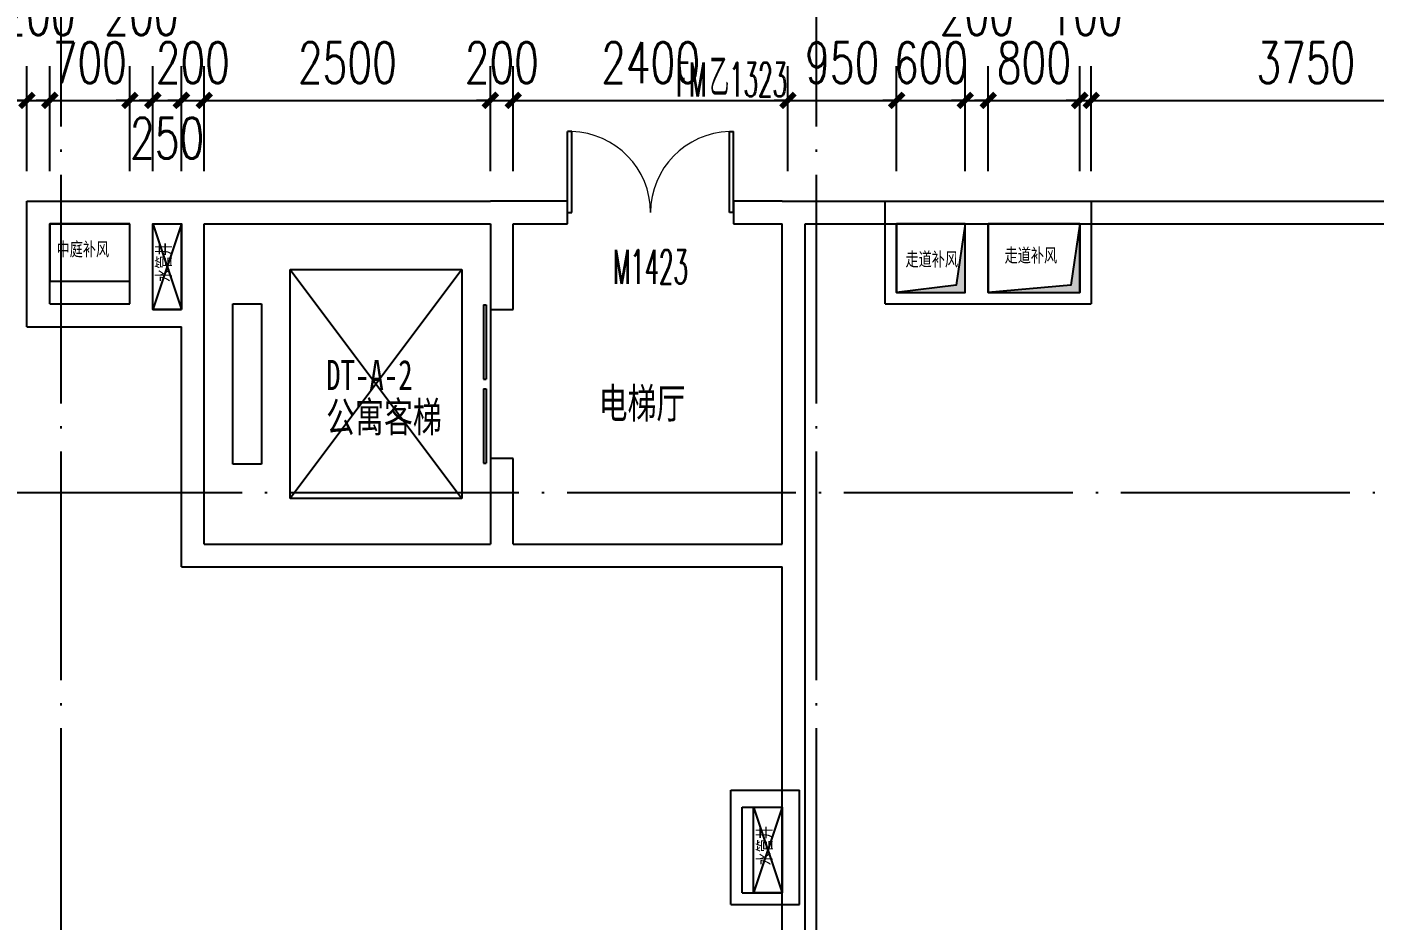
# Model space of a CAD drawing. Header units: millimetres. Extents: x 11476074 to 24729458, y -1239991 to 2813188.
# Drawn here: x 12584297 to 12596069, y 365376 to 373185 of the extents above; entities that cross this region are included whole.
import ezdxf

# ---------------------------------------------------------------- set-up
doc = ezdxf.new("R2010")
doc.units = ezdxf.units.MM
doc.header["$LTSCALE"] = 1000
doc.linetypes.add('DOTE', pattern=[2.42, 2, -0.2, 0.02, -0.2])
for name, color, linetype in [('A-ANNO-TEXT', 7, 'Continuous'), ('A-AXIS', 18, 'DOTE'), ('A-DOOR', 2, 'Continuous'), ('A-FLOR-EVTR', 2, 'Continuous'), ('A-WALL', 5, 'Continuous'), ('A-WIND-IDEN', 211, 'Continuous'), ('DOOR_FIRE_TEXT', 7, 'Continuous'), ('GZDI-J建筑-楼板开洞', 251, 'Continuous'), ('GZDI1228', 20, 'Continuous'), ('PUB_DIM', 3, 'Continuous'), ('排水沟', 133, 'Continuous')]:
    doc.layers.add(name, color=color, linetype=linetype)
doc.styles.add('_TCH_DIM_T3', font='SIMPLEX', dxfattribs={"width": 0.705882, "bigfont": 'GBCBIG'})
doc.styles.add('_TCH_WINDOW', font='SIMPLEX', dxfattribs={"width": 0.7, "bigfont": 'GBCBIG'})
doc.styles.add('CCD_DIM', font='ARCHS.SHX', dxfattribs={"width": 0.7})
doc.styles.add('TITXV', font='', dxfattribs={"width": 0.7})
doc.styles.get('TITXV').set_extended_font_data('SimSun')
doc.dimstyles.new('_TCH_ARCH&&120', dxfattribs={"dimtxt": 357, "dimasz": 120, "dimexe": 300, "dimexo": 360, "dimgap": 151.5, "dimtad": 1, "dimdec": 0, "dimzin": 0, "dimdsep": 46, "dimtxsty": '_TCH_DIM_T3', "dimblk": 'ARCHTICK', "dimcen": 0.09, "dimclrt": 7, "dimazin": 2, "dimtfac": 1, "dimtdec": 0, "dimtix": 1, "dimtmove": 2, "dimatfit": 3, "dimfxl": 0, "dimtolj": 1, "dimtzin": 0, "dimarcsym": 0})

# ---------------------------------------------------------------- blocks, each defined once
blk = doc.blocks.new('4fgjg')
at = {"layer": 'GZDI-J建筑-楼板开洞'}
h = blk.add_hatch(color=256, dxfattribs=at)
h.dxf.hatch_style = 1
h.paths.add_polyline_path([(32100, -31550), (32700, -31550), (32700, -30950), (32621, -31485)])
h = blk.add_hatch(color=256, dxfattribs=at)
h.dxf.hatch_style = 1
h.paths.add_polyline_path([(32900, -31550), (33700, -31550), (33700, -30950), (33621, -31485)])
at = {"layer": 'A-WALL'}
for p, q in [((32000, -31650), (32000, -30750)), ((32000, -30750), (32700, -30750)), ((32700, -30750), (33800, -30750)), ((33800, -30750), (33800, -31650)), ((32100, -31550), (32100, -30950)), ((32100, -30950), (32700, -30950)), ((32700, -31550), (32700, -30950)), ((32900, -31550), (32900, -30950)), ((32900, -30950), (33700, -30950)), ((33700, -30950), (33700, -31550)), ((32000, -31650), (32700, -31650)), ((32100, -31550), (32700, -31550)), ((32700, -31650), (33800, -31650)), ((32900, -31550), (33700, -31550)), ((30650, -35900), (31250, -35900)), ((30650, -36900), (30650, -35900)), ((31250, -36900), (31250, -35900)), ((30750, -36050), (31100, -36050)), ((30750, -36800), (30750, -36050)), ((31100, -36800), (31100, -36050)), ((30750, -36800), (31100, -36800)), ((30650, -36900), (31250, -36900))]:
    blk.add_line(p, q, dxfattribs=at)
at = {"layer": 'GZDI-J建筑-楼板开洞'}
for p, q in [((25600, -30950), (25850, -31700)), ((25850, -30950), (25600, -31700)), ((30850, -36050), (31100, -36800)), ((31100, -36050), (30850, -36800))]:
    blk.add_line(p, q, dxfattribs=at)
for points in [[(25850, -31700), (25600, -31700), (25600, -30950), (25850, -30950)], [(31100, -36800), (30850, -36800), (30850, -36050), (31100, -36050)]]:
    blk.add_lwpolyline(points, close=True, dxfattribs=at)
at = {"layer": 'GZDI-J建筑-楼板开洞', "color": 30}
for points in [[(32700, -31550), (32700, -30950), (32100, -30950), (32100, -31550)], [(32100, -31550), (32700, -31550), (32700, -30950), (32621, -31485)], [(33700, -31550), (33700, -30950), (32900, -30950), (32900, -31550)], [(32900, -31550), (33700, -31550), (33700, -30950), (33621, -31485)]]:
    blk.add_lwpolyline(points, close=True, dxfattribs=at)
at = {"layer": 'GZDI1228', "char_height": 120, "attachment_point": 1, "rotation": 90, "style": 'CCD_DIM'}
for insert in [(25635, -31457), (30885, -36558)]:
    blk.add_mtext_dynamic_manual_height_columns('{\\fSimSun|b0|i0|c134|p2;水管井}', width=378.78, gutter_width=1500, heights=[0], dxfattribs=dict(at, insert=insert))
at = {"layer": 'GZDI1228', "char_height": 120, "attachment_point": 1, "style": 'CCD_DIM'}
for insert in [(32178, -31199), (33044, -31165)]:
    blk.add_mtext_dynamic_manual_height_columns('{\\fSimSun|b0|i0|c134|p2;走道补风}', width=569.93, gutter_width=1500, heights=[0], dxfattribs=dict(at, insert=insert))
blk = doc.blocks.new('qlzw')
at = {"layer": 'A-AXIS'}
for p, q in [((12451166.8, 979989.8, 0), (12451166.8, 1082989.8)), ((12457766.8, 979989.8, 0), (12457766.8, 1082989.8)), ((12416866.8, 1000989.8), (12486866.8, 1000989.8))]:
    blk.add_line(p, q, dxfattribs=at)
blk = doc.blocks.new('_ArchTick')
at = {"color": 0, "linetype": 'ByBlock', "const_width": 0.4}
blk.add_lwpolyline([(-0.5, -0.5), (0.5, 0.5)], dxfattribs=at)
blk = doc.blocks.new('*D5018')
at = {"layer": 'Defpoints', "color": 0, "transparency": 16777216}
for p in [(12584297, 372543), (12582847, 371563), (12584297, 371563)]:
    blk.add_point(p, dxfattribs=at)
at = {"layer": 'PUB_DIM', "color": 0, "lineweight": -2, "transparency": 16777216}
for p, q in [((12582847, 371923), (12582847, 372843)), ((12584297, 371923), (12584297, 372843)), ((12582847, 372543), (12584297, 372543))]:
    blk.add_line(p, q, dxfattribs=at)
at = {"layer": 'PUB_DIM', "color": 0, "lineweight": -2, "transparency": 16777216, "xscale": 120, "yscale": 120, "zscale": 120, "rotation": 180}
blk.add_blockref('_ArchTick', (12582847, 372543), dxfattribs=at)
at = {"layer": 'PUB_DIM', "color": 0, "lineweight": -2, "transparency": 16777216, "xscale": 120, "yscale": 120, "zscale": 120}
blk.add_blockref('_ArchTick', (12584297, 372543), dxfattribs=at)
at = {"layer": 'PUB_DIM', "color": 7, "transparency": 16777216, "insert": (12583572, 372873), "char_height": 357, "attachment_point": 5, "style": '_TCH_DIM_T3'}
blk.add_mtext('\\A1;1450', dxfattribs=at)
blk = doc.blocks.new('*D5019')
at = {"layer": 'Defpoints', "color": 0, "transparency": 16777216}
for p in [(12584497, 372543), (12584297, 371563), (12584497, 371563)]:
    blk.add_point(p, dxfattribs=at)
at = {"layer": 'PUB_DIM', "color": 0, "lineweight": -2, "transparency": 16777216}
for p, q in [((12584297, 371923), (12584297, 372843)), ((12584497, 371923), (12584497, 372843)), ((12584297, 372543), (12584177, 372543)), ((12584297, 372543), (12584497, 372543)), ((12584497, 372543), (12584617, 372543))]:
    blk.add_line(p, q, dxfattribs=at)
at = {"layer": 'PUB_DIM', "color": 0, "lineweight": -2, "transparency": 16777216, "xscale": 120, "yscale": 120, "zscale": 120}
blk.add_blockref('_ArchTick', (12584297, 372543), dxfattribs=at)
at = {"layer": 'PUB_DIM', "color": 0, "lineweight": -2, "transparency": 16777216, "xscale": 120, "yscale": 120, "zscale": 120, "rotation": 180}
blk.add_blockref('_ArchTick', (12584497, 372543), dxfattribs=at)
at = {"layer": 'PUB_DIM', "color": 7, "transparency": 16777216, "insert": (12584397, 373293), "char_height": 357, "attachment_point": 5, "style": '_TCH_DIM_T3'}
blk.add_mtext('\\A1;200', dxfattribs=at)
blk = doc.blocks.new('*D5020')
at = {"layer": 'Defpoints', "color": 0, "transparency": 16777216}
for p in [(12585197, 372543), (12584497, 371563), (12585197, 371563)]:
    blk.add_point(p, dxfattribs=at)
at = {"layer": 'PUB_DIM', "color": 0, "lineweight": -2, "transparency": 16777216}
for p, q in [((12584497, 371923), (12584497, 372843)), ((12585197, 371923), (12585197, 372843)), ((12584497, 372543), (12584377, 372543)), ((12584497, 372543), (12585197, 372543)), ((12585197, 372543), (12585317, 372543))]:
    blk.add_line(p, q, dxfattribs=at)
at = {"layer": 'PUB_DIM', "color": 0, "lineweight": -2, "transparency": 16777216, "xscale": 120, "yscale": 120, "zscale": 120}
blk.add_blockref('_ArchTick', (12584497, 372543), dxfattribs=at)
at = {"layer": 'PUB_DIM', "color": 0, "lineweight": -2, "transparency": 16777216, "xscale": 120, "yscale": 120, "zscale": 120, "rotation": 180}
blk.add_blockref('_ArchTick', (12585197, 372543), dxfattribs=at)
at = {"layer": 'PUB_DIM', "color": 7, "transparency": 16777216, "insert": (12584847, 372873), "char_height": 357, "attachment_point": 5, "style": '_TCH_DIM_T3'}
blk.add_mtext('\\A1;700', dxfattribs=at)
blk = doc.blocks.new('*D5021')
at = {"layer": 'Defpoints', "color": 0, "transparency": 16777216}
for p in [(12585397, 372543), (12585197, 371563), (12585397, 371563)]:
    blk.add_point(p, dxfattribs=at)
at = {"layer": 'PUB_DIM', "color": 0, "lineweight": -2, "transparency": 16777216}
for p, q in [((12585197, 371923), (12585197, 372843)), ((12585397, 371923), (12585397, 372843)), ((12585197, 372543), (12585077, 372543)), ((12585197, 372543), (12585397, 372543)), ((12585397, 372543), (12585517, 372543))]:
    blk.add_line(p, q, dxfattribs=at)
at = {"layer": 'PUB_DIM', "color": 0, "lineweight": -2, "transparency": 16777216, "xscale": 120, "yscale": 120, "zscale": 120}
blk.add_blockref('_ArchTick', (12585197, 372543), dxfattribs=at)
at = {"layer": 'PUB_DIM', "color": 0, "lineweight": -2, "transparency": 16777216, "xscale": 120, "yscale": 120, "zscale": 120, "rotation": 180}
blk.add_blockref('_ArchTick', (12585397, 372543), dxfattribs=at)
at = {"layer": 'PUB_DIM', "color": 7, "transparency": 16777216, "insert": (12585297, 373293), "char_height": 357, "attachment_point": 5, "style": '_TCH_DIM_T3'}
blk.add_mtext('\\A1;200', dxfattribs=at)
blk = doc.blocks.new('*D5022')
at = {"layer": 'Defpoints', "color": 0, "transparency": 16777216}
for p in [(12585647, 372543), (12585397, 371563), (12585647, 371563)]:
    blk.add_point(p, dxfattribs=at)
at = {"layer": 'PUB_DIM', "color": 0, "lineweight": -2, "transparency": 16777216}
for p, q in [((12585397, 371923), (12585397, 372843)), ((12585647, 371923), (12585647, 372843)), ((12585397, 372543), (12585277, 372543)), ((12585397, 372543), (12585647, 372543)), ((12585647, 372543), (12585767, 372543))]:
    blk.add_line(p, q, dxfattribs=at)
at = {"layer": 'PUB_DIM', "color": 0, "lineweight": -2, "transparency": 16777216, "xscale": 120, "yscale": 120, "zscale": 120}
blk.add_blockref('_ArchTick', (12585397, 372543), dxfattribs=at)
at = {"layer": 'PUB_DIM', "color": 0, "lineweight": -2, "transparency": 16777216, "xscale": 120, "yscale": 120, "zscale": 120, "rotation": 180}
blk.add_blockref('_ArchTick', (12585647, 372543), dxfattribs=at)
at = {"layer": 'PUB_DIM', "color": 7, "transparency": 16777216, "insert": (12585522, 372213), "char_height": 357, "attachment_point": 5, "style": '_TCH_DIM_T3'}
blk.add_mtext('\\A1;250', dxfattribs=at)
blk = doc.blocks.new('*D5023')
at = {"layer": 'Defpoints', "color": 0, "transparency": 16777216}
for p in [(12585847, 372543), (12585647, 371563), (12585847, 371563)]:
    blk.add_point(p, dxfattribs=at)
at = {"layer": 'PUB_DIM', "color": 0, "lineweight": -2, "transparency": 16777216}
for p, q in [((12585647, 371923), (12585647, 372843)), ((12585847, 371923), (12585847, 372843)), ((12585647, 372543), (12585527, 372543)), ((12585647, 372543), (12585847, 372543)), ((12585847, 372543), (12585967, 372543))]:
    blk.add_line(p, q, dxfattribs=at)
at = {"layer": 'PUB_DIM', "color": 0, "lineweight": -2, "transparency": 16777216, "xscale": 120, "yscale": 120, "zscale": 120}
blk.add_blockref('_ArchTick', (12585647, 372543), dxfattribs=at)
at = {"layer": 'PUB_DIM', "color": 0, "lineweight": -2, "transparency": 16777216, "xscale": 120, "yscale": 120, "zscale": 120, "rotation": 180}
blk.add_blockref('_ArchTick', (12585847, 372543), dxfattribs=at)
at = {"layer": 'PUB_DIM', "color": 7, "transparency": 16777216, "insert": (12585747, 372873), "char_height": 357, "attachment_point": 5, "style": '_TCH_DIM_T3'}
blk.add_mtext('\\A1;200', dxfattribs=at)
blk = doc.blocks.new('*D5024')
at = {"layer": 'Defpoints', "color": 0, "transparency": 16777216}
for p in [(12588347, 372543), (12585847, 371563), (12588347, 371563)]:
    blk.add_point(p, dxfattribs=at)
at = {"layer": 'PUB_DIM', "color": 0, "lineweight": -2, "transparency": 16777216}
for p, q in [((12585847, 371923), (12585847, 372843)), ((12588347, 371923), (12588347, 372843)), ((12585847, 372543), (12588347, 372543))]:
    blk.add_line(p, q, dxfattribs=at)
at = {"layer": 'PUB_DIM', "color": 0, "lineweight": -2, "transparency": 16777216, "xscale": 120, "yscale": 120, "zscale": 120, "rotation": 180}
blk.add_blockref('_ArchTick', (12585847, 372543), dxfattribs=at)
at = {"layer": 'PUB_DIM', "color": 0, "lineweight": -2, "transparency": 16777216, "xscale": 120, "yscale": 120, "zscale": 120}
blk.add_blockref('_ArchTick', (12588347, 372543), dxfattribs=at)
at = {"layer": 'PUB_DIM', "color": 7, "transparency": 16777216, "insert": (12587097, 372873), "char_height": 357, "attachment_point": 5, "style": '_TCH_DIM_T3'}
blk.add_mtext('\\A1;2500', dxfattribs=at)
blk = doc.blocks.new('*D5025')
at = {"layer": 'Defpoints', "color": 0, "transparency": 16777216}
for p in [(12588547, 372543), (12588347, 371563), (12588547, 371563)]:
    blk.add_point(p, dxfattribs=at)
at = {"layer": 'PUB_DIM', "color": 0, "lineweight": -2, "transparency": 16777216}
for p, q in [((12588347, 371923), (12588347, 372843)), ((12588547, 371923), (12588547, 372843)), ((12588347, 372543), (12588227, 372543)), ((12588347, 372543), (12588547, 372543)), ((12588547, 372543), (12588667, 372543))]:
    blk.add_line(p, q, dxfattribs=at)
at = {"layer": 'PUB_DIM', "color": 0, "lineweight": -2, "transparency": 16777216, "xscale": 120, "yscale": 120, "zscale": 120}
blk.add_blockref('_ArchTick', (12588347, 372543), dxfattribs=at)
at = {"layer": 'PUB_DIM', "color": 0, "lineweight": -2, "transparency": 16777216, "xscale": 120, "yscale": 120, "zscale": 120, "rotation": 180}
blk.add_blockref('_ArchTick', (12588547, 372543), dxfattribs=at)
at = {"layer": 'PUB_DIM', "color": 7, "transparency": 16777216, "insert": (12588447, 372873), "char_height": 357, "attachment_point": 5, "style": '_TCH_DIM_T3'}
blk.add_mtext('\\A1;200', dxfattribs=at)
blk = doc.blocks.new('*D5026')
at = {"layer": 'Defpoints', "color": 0, "transparency": 16777216}
for p in [(12590947, 372543), (12588547, 371563), (12590947, 371563)]:
    blk.add_point(p, dxfattribs=at)
at = {"layer": 'PUB_DIM', "color": 0, "lineweight": -2, "transparency": 16777216}
for p, q in [((12588547, 371923), (12588547, 372843)), ((12590947, 371923), (12590947, 372843)), ((12588547, 372543), (12590947, 372543))]:
    blk.add_line(p, q, dxfattribs=at)
at = {"layer": 'PUB_DIM', "color": 0, "lineweight": -2, "transparency": 16777216, "xscale": 120, "yscale": 120, "zscale": 120, "rotation": 180}
blk.add_blockref('_ArchTick', (12588547, 372543), dxfattribs=at)
at = {"layer": 'PUB_DIM', "color": 0, "lineweight": -2, "transparency": 16777216, "xscale": 120, "yscale": 120, "zscale": 120}
blk.add_blockref('_ArchTick', (12590947, 372543), dxfattribs=at)
at = {"layer": 'PUB_DIM', "color": 7, "transparency": 16777216, "insert": (12589747, 372873), "char_height": 357, "attachment_point": 5, "style": '_TCH_DIM_T3'}
blk.add_mtext('\\A1;2400', dxfattribs=at)
blk = doc.blocks.new('*D5027')
at = {"layer": 'Defpoints', "color": 0, "transparency": 16777216}
for p in [(12591897, 372543), (12590947, 371563), (12591897, 371563)]:
    blk.add_point(p, dxfattribs=at)
at = {"layer": 'PUB_DIM', "color": 0, "lineweight": -2, "transparency": 16777216}
for p, q in [((12590947, 371923), (12590947, 372843)), ((12591897, 371923), (12591897, 372843)), ((12590947, 372543), (12590827, 372543)), ((12590947, 372543), (12591897, 372543)), ((12591897, 372543), (12592017, 372543))]:
    blk.add_line(p, q, dxfattribs=at)
at = {"layer": 'PUB_DIM', "color": 0, "lineweight": -2, "transparency": 16777216, "xscale": 120, "yscale": 120, "zscale": 120}
blk.add_blockref('_ArchTick', (12590947, 372543), dxfattribs=at)
at = {"layer": 'PUB_DIM', "color": 0, "lineweight": -2, "transparency": 16777216, "xscale": 120, "yscale": 120, "zscale": 120, "rotation": 180}
blk.add_blockref('_ArchTick', (12591897, 372543), dxfattribs=at)
at = {"layer": 'PUB_DIM', "color": 7, "transparency": 16777216, "insert": (12591422, 372873), "char_height": 357, "attachment_point": 5, "style": '_TCH_DIM_T3'}
blk.add_mtext('\\A1;950', dxfattribs=at)
blk = doc.blocks.new('*D5028')
at = {"layer": 'Defpoints', "color": 0, "transparency": 16777216}
for p in [(12592497, 372543), (12591897, 371563), (12592497, 371563)]:
    blk.add_point(p, dxfattribs=at)
at = {"layer": 'PUB_DIM', "color": 0, "lineweight": -2, "transparency": 16777216}
for p, q in [((12591897, 371923), (12591897, 372843)), ((12592497, 371923), (12592497, 372843)), ((12591897, 372543), (12591777, 372543)), ((12591897, 372543), (12592497, 372543)), ((12592497, 372543), (12592617, 372543))]:
    blk.add_line(p, q, dxfattribs=at)
at = {"layer": 'PUB_DIM', "color": 0, "lineweight": -2, "transparency": 16777216, "xscale": 120, "yscale": 120, "zscale": 120}
blk.add_blockref('_ArchTick', (12591897, 372543), dxfattribs=at)
at = {"layer": 'PUB_DIM', "color": 0, "lineweight": -2, "transparency": 16777216, "xscale": 120, "yscale": 120, "zscale": 120, "rotation": 180}
blk.add_blockref('_ArchTick', (12592497, 372543), dxfattribs=at)
at = {"layer": 'PUB_DIM', "color": 7, "transparency": 16777216, "insert": (12592197, 372873), "char_height": 357, "attachment_point": 5, "style": '_TCH_DIM_T3'}
blk.add_mtext('\\A1;600', dxfattribs=at)
blk = doc.blocks.new('*D5029')
at = {"layer": 'Defpoints', "color": 0, "transparency": 16777216}
for p in [(12592697, 372543), (12592497, 371563), (12592697, 371563)]:
    blk.add_point(p, dxfattribs=at)
at = {"layer": 'PUB_DIM', "color": 0, "lineweight": -2, "transparency": 16777216}
for p, q in [((12592497, 371923), (12592497, 372843)), ((12592697, 371923), (12592697, 372843)), ((12592497, 372543), (12592377, 372543)), ((12592497, 372543), (12592697, 372543)), ((12592697, 372543), (12592817, 372543))]:
    blk.add_line(p, q, dxfattribs=at)
at = {"layer": 'PUB_DIM', "color": 0, "lineweight": -2, "transparency": 16777216, "xscale": 120, "yscale": 120, "zscale": 120}
blk.add_blockref('_ArchTick', (12592497, 372543), dxfattribs=at)
at = {"layer": 'PUB_DIM', "color": 0, "lineweight": -2, "transparency": 16777216, "xscale": 120, "yscale": 120, "zscale": 120, "rotation": 180}
blk.add_blockref('_ArchTick', (12592697, 372543), dxfattribs=at)
at = {"layer": 'PUB_DIM', "color": 7, "transparency": 16777216, "insert": (12592597, 373293), "char_height": 357, "attachment_point": 5, "style": '_TCH_DIM_T3'}
blk.add_mtext('\\A1;200', dxfattribs=at)
blk = doc.blocks.new('*D5030')
at = {"layer": 'Defpoints', "color": 0, "transparency": 16777216}
for p in [(12593497, 372543), (12592697, 371563), (12593497, 371563)]:
    blk.add_point(p, dxfattribs=at)
at = {"layer": 'PUB_DIM', "color": 0, "lineweight": -2, "transparency": 16777216}
for p, q in [((12592697, 371923), (12592697, 372843)), ((12593497, 371923), (12593497, 372843)), ((12592697, 372543), (12592577, 372543)), ((12592697, 372543), (12593497, 372543)), ((12593497, 372543), (12593617, 372543))]:
    blk.add_line(p, q, dxfattribs=at)
at = {"layer": 'PUB_DIM', "color": 0, "lineweight": -2, "transparency": 16777216, "xscale": 120, "yscale": 120, "zscale": 120}
blk.add_blockref('_ArchTick', (12592697, 372543), dxfattribs=at)
at = {"layer": 'PUB_DIM', "color": 0, "lineweight": -2, "transparency": 16777216, "xscale": 120, "yscale": 120, "zscale": 120, "rotation": 180}
blk.add_blockref('_ArchTick', (12593497, 372543), dxfattribs=at)
at = {"layer": 'PUB_DIM', "color": 7, "transparency": 16777216, "insert": (12593097, 372873), "char_height": 357, "attachment_point": 5, "style": '_TCH_DIM_T3'}
blk.add_mtext('\\A1;800', dxfattribs=at)
blk = doc.blocks.new('*D5031')
at = {"layer": 'Defpoints', "color": 0, "transparency": 16777216}
for p in [(12593597, 372543), (12593497, 371563), (12593597, 371563)]:
    blk.add_point(p, dxfattribs=at)
at = {"layer": 'PUB_DIM', "color": 0, "lineweight": -2, "transparency": 16777216}
for p, q in [((12593497, 371923), (12593497, 372843)), ((12593597, 371923), (12593597, 372843)), ((12593497, 372543), (12593377, 372543)), ((12593497, 372543), (12593597, 372543)), ((12593597, 372543), (12593717, 372543))]:
    blk.add_line(p, q, dxfattribs=at)
at = {"layer": 'PUB_DIM', "color": 0, "lineweight": -2, "transparency": 16777216, "xscale": 120, "yscale": 120, "zscale": 120}
blk.add_blockref('_ArchTick', (12593497, 372543), dxfattribs=at)
at = {"layer": 'PUB_DIM', "color": 0, "lineweight": -2, "transparency": 16777216, "xscale": 120, "yscale": 120, "zscale": 120, "rotation": 180}
blk.add_blockref('_ArchTick', (12593597, 372543), dxfattribs=at)
at = {"layer": 'PUB_DIM', "color": 7, "transparency": 16777216, "insert": (12593547, 373293), "char_height": 357, "attachment_point": 5, "style": '_TCH_DIM_T3'}
blk.add_mtext('\\A1;100', dxfattribs=at)
blk = doc.blocks.new('*D5032')
at = {"layer": 'Defpoints', "color": 0, "transparency": 16777216}
for p in [(12597347, 372543), (12593597, 371563), (12597347, 371563)]:
    blk.add_point(p, dxfattribs=at)
at = {"layer": 'PUB_DIM', "color": 0, "lineweight": -2, "transparency": 16777216}
for p, q in [((12593597, 371923), (12593597, 372843)), ((12597347, 371923), (12597347, 372843)), ((12593597, 372543), (12597347, 372543))]:
    blk.add_line(p, q, dxfattribs=at)
at = {"layer": 'PUB_DIM', "color": 0, "lineweight": -2, "transparency": 16777216, "xscale": 120, "yscale": 120, "zscale": 120, "rotation": 180}
blk.add_blockref('_ArchTick', (12593597, 372543), dxfattribs=at)
at = {"layer": 'PUB_DIM', "color": 0, "lineweight": -2, "transparency": 16777216, "xscale": 120, "yscale": 120, "zscale": 120}
blk.add_blockref('_ArchTick', (12597347, 372543), dxfattribs=at)
at = {"layer": 'PUB_DIM', "color": 7, "transparency": 16777216, "insert": (12595472, 372873), "char_height": 357, "attachment_point": 5, "style": '_TCH_DIM_T3'}
blk.add_mtext('\\A1;3750', dxfattribs=at)
blk = doc.blocks.new('$DorLib2D$00000002')
for p, q in [((-0.5, 0), (-0.5, 0.4875)), ((-0.475, 0.4875), (-0.5, 0.4875)), ((-0.475, 0), (-0.475, 0.4875)), ((0.475, 0), (0.475, 0.4875)), ((0.475, 0.4875), (0.5, 0.4875)), ((0.5, 0), (0.5, 0.4875)), ((-0.5, 0), (-0.475, 0)), ((0.5, 0), (0.475, 0))]:
    blk.add_line(p, q)
at = {"lineweight": 13}
for centre, start, end in [((-0.4875, 0), 0, 88.53072), ((0.4875, 0), 91.46928, 180)]:
    blk.add_arc(centre, 0.4875, start, end, dxfattribs=at)
blk = doc.blocks.new('$DORLIB2D$00000127')
at = {"color": 0}
for points in [[(-0.5333, 0.7949), (-0.5333, 0.6904)], [(-0.0333, 0.7949), (-0.5333, 0.7949)], [(-0.0333, 0.7949), (-0.0333, 0.6904)], [(0.5333, 0.7949), (0.0333, 0.7949)], [(0.0333, 0.7949), (0.0333, 0.6904)], [(0.5333, 0.7949), (0.5333, 0.6904)], [(-0.0333, 0.6904), (-0.5333, 0.6904)], [(0.5333, 0.6904), (0.0333, 0.6904)], [(0.5, 0.5), (-0.5, 0.5)]]:
    blk.add_lwpolyline(points, dxfattribs=at)

msp = doc.modelspace()

# ---------------------------------------------------------------- linework, layer by layer
at = {"layer": 'A-FLOR-EVTR'}
for p, q in [((12586597.5, 371063.2), (12588097.5, 371063.2)), ((12586597.5, 369063.2), (12586597.5, 371063.2)), ((12586597.5, 371063.2), (12588097.5, 369063.2)), ((12588097.5, 371063.2), (12586597.5, 369063.2)), ((12588097.5, 371063.2), (12588097.5, 369063.2)), ((12586097, 370763.2), (12586347.3, 370763.2)), ((12586097, 369363.2), (12586097, 370763.2)), ((12586347.3, 370763.2), (12586347.3, 369363.2)), ((12586347.3, 369363.2), (12586097, 369363.2)), ((12588097.5, 369063.2), (12586597.5, 369063.2))]:
    msp.add_line(p, q, dxfattribs=at)
at = {"layer": 'A-WALL'}
for p, q in [((12584297.2, 371663.2), (12585196.8, 371663.2)), ((12584297.2, 371463.2), (12584297.2, 371663.2)), ((12585196.8, 371663.2), (12585646.8, 371663.2)), ((12585646.8, 371663.2), (12588346.8, 371663.2)), ((12589021.8, 371663.2), (12588346.8, 371663.2)), ((12589021.8, 371463.2), (12589021.8, 371663.2)), ((12590896.8, 371663.2), (12590471.8, 371663.2)), ((12590471.8, 371663.2), (12590471.8, 371463.2)), ((12590896.8, 371663.2), (12597247, 371663.2)), ((12584297.2, 370563.2), (12584297.2, 371463.2)), ((12584497.2, 371463.2), (12585196.8, 371463.2)), ((12584497.2, 370763.2), (12584497.2, 371463.2)), ((12585196.8, 370763.2), (12585196.8, 371463.2)), ((12585396.8, 370713.2), (12585396.8, 371463.2)), ((12585396.8, 371463.2), (12585646.8, 371463.2)), ((12585646.8, 370713.2), (12585646.8, 371463.2)), ((12585846.8, 371463.2), (12588346.8, 371463.2)), ((12585846.8, 370663.2), (12585846.8, 371463.2)), ((12588346.8, 371463.2), (12588346.8, 370713.2)), ((12588546.8, 370713.2), (12588546.8, 371463.2)), ((12588546.8, 371463.2), (12589021.8, 371463.2)), ((12590471.8, 371463.2), (12590896.8, 371463.2)), ((12590896.8, 368663.2), (12590896.8, 371463.2)), ((12591096.8, 368563.2), (12591096.8, 371463.2)), ((12591096.8, 371463.2), (12597447, 371463.2)), ((12584497.2, 370763.2), (12585196.8, 370763.2)), ((12585396.8, 370713.2), (12585646.8, 370713.2)), ((12588346.8, 370713.2), (12588546.8, 370713.2)), ((12585846.8, 368663.2), (12585846.8, 370663.2)), ((12584297.2, 370563.2), (12585196.8, 370563.2)), ((12585196.8, 370563.2), (12585646.8, 370563.2)), ((12585646.8, 368463.2), (12585646.8, 370563.2)), ((12588546.8, 369413.2), (12588346.8, 369413.2)), ((12588346.8, 369413.2), (12588346.8, 368663.2)), ((12588546.8, 368663.2), (12588546.8, 369413.2)), ((12585846.8, 368663.2), (12588346.8, 368663.2)), ((12588546.8, 368663.2), (12590896.8, 368663.2)), ((12585646.8, 368463.2), (12588346.8, 368463.2)), ((12588346.8, 368463.2), (12590896.8, 368463.2)), ((12590896.8, 363413.2), (12590896.8, 368463.2)), ((12591096.8, 363413.2), (12591096.8, 368563.2))]:
    msp.add_line(p, q, dxfattribs=at)
at = {"layer": 'GZDI-J建筑-楼板开洞', "color": 30}
msp.add_lwpolyline([(12585196.8, 371463.2), (12584497.2, 371463.2), (12584497.2, 370963.2), (12585196.8, 370963.2)], close=True, dxfattribs=at)

# ---------------------------------------------------------------- block references
msp.add_blockref('4fgjg', (12559796.8, 402413.2))
at = {"layer": 'A-DOOR'}
ref = msp.add_blockref('$DorLib2D$00000002', (12589746.8, 371563.2), dxfattribs=dict(at, xscale=1450, yscale=1450, zscale=1450, rotation=359.9999999989482))
ref.add_attrib('A', 'M1423', (12589417.8, 370939.5), dxfattribs={"layer": 'A-WIND-IDEN', "height": 297.5, "style": '_TCH_WINDOW', "width": 0.494118})
at = {"layer": 'A-DOOR', "xscale": 1300, "yscale": 200, "zscale": 1300, "rotation": 90}
msp.add_blockref('$DORLIB2D$00000127', (12588446.8, 370063.2), dxfattribs=at)
at = {"layer": '排水沟'}
msp.add_blockref('qlzw', (133430, -631876.5), dxfattribs=at)

# ---------------------------------------------------------------- texts
at = {"layer": 'A-ANNO-TEXT', "style": 'TITXV', "width": 0.7}
for s, p in [('DT-A-2', (12586912.2, 370010)), ('电梯厅', (12589293, 369762.7)), ('公寓客梯', (12586912.2, 369642.1))]:
    msp.add_text(s, height=264.35, dxfattribs=at).set_placement(p)
at = {"layer": 'DOOR_FIRE_TEXT', "style": '_TCH_WINDOW'}
for s, height, width, p in [('FM', 297.5, 0.494118, (12589968.8, 372575.7)), ('乙', 337.6, 0.7, (12590262.8, 372575.7)), ('1323', 297.5, 0.494118, (12590434.8, 372575.7))]:
    msp.add_text(s, height=height, dxfattribs=dict(at, width=width)).set_placement(p)
at = {"layer": 'GZDI1228', "insert": (12584556.6, 371302.4, 2.3), "char_height": 120, "attachment_point": 1, "style": 'CCD_DIM'}
msp.add_mtext_dynamic_manual_height_columns('{\\fSimSun|b0|i0|c134|p2;中庭补风}', width=569.927, gutter_width=1500, heights=[0], dxfattribs=at)

# ---------------------------------------------------------------- dimensions: what is measured, and where the dimension line sits
at = {"layer": 'PUB_DIM'}
for base, p1, p2, picture, middle in [((12584497.2, 372543), (12584297.2, 371563.2), (12584497.2, 371563.2), '*D5019', (12584397.2, 373293)), ((12585396.8, 372543), (12585196.8, 371563.2), (12585396.8, 371563.2), '*D5021', (12585296.8, 373293)), ((12592696.8, 372543), (12592496.9, 371563.2), (12592696.8, 371563.2), '*D5029', (12592596.9, 373293)), ((12593596.8, 372543), (12593496.9, 371563.2), (12593596.8, 371563.2), '*D5031', (12593546.9, 373293)), ((12585646.8, 372543), (12585396.8, 371563.2), (12585646.8, 371563.2), '*D5022', (12585521.8, 372213))]:
    dim = msp.add_linear_dim(base=base, p1=p1, p2=p2, angle=0, dimstyle='_TCH_ARCH&&120', dxfattribs=at)
    dim.commit()
    dim.dimension.update_dxf_attribs({"geometry": picture, "text_midpoint": middle, "dimtype": 129})
for p1, p2, picture, middle in [((12582847.2, 371563.2), (12584297.2, 371563.2), '*D5018', (12583572.2, 372873)), ((12584497.2, 371563.2), (12585196.8, 371563.2), '*D5020', (12584847, 372873)), ((12585646.8, 371563.2), (12585846.8, 371563.2), '*D5023', (12585746.8, 372873)), ((12585846.8, 371563.2), (12588346.8, 371563.2), '*D5024', (12587096.8, 372873)), ((12588346.8, 371563.2), (12588546.8, 371563.2), '*D5025', (12588446.8, 372873)), ((12588546.8, 371563.2), (12590946.8, 371563.2), '*D5026', (12589746.8, 372873)), ((12590946.8, 371563.2), (12591896.8, 371563.2), '*D5027', (12591421.8, 372873)), ((12591896.8, 371563.2), (12592496.9, 371563.2), '*D5028', (12592196.9, 372873)), ((12592696.8, 371563.2), (12593496.9, 371563.2), '*D5030', (12593096.9, 372873)), ((12593596.8, 371563.2), (12597347, 371563.2), '*D5032', (12595471.9, 372873))]:
    dim = msp.add_aligned_dim(p1=p1, p2=p2, distance=979.8, dimstyle='_TCH_ARCH&&120', dxfattribs=at)
    dim.commit()
    dim.dimension.update_dxf_attribs({"geometry": picture, "text_midpoint": middle})

doc.saveas('drawing.dxf')
